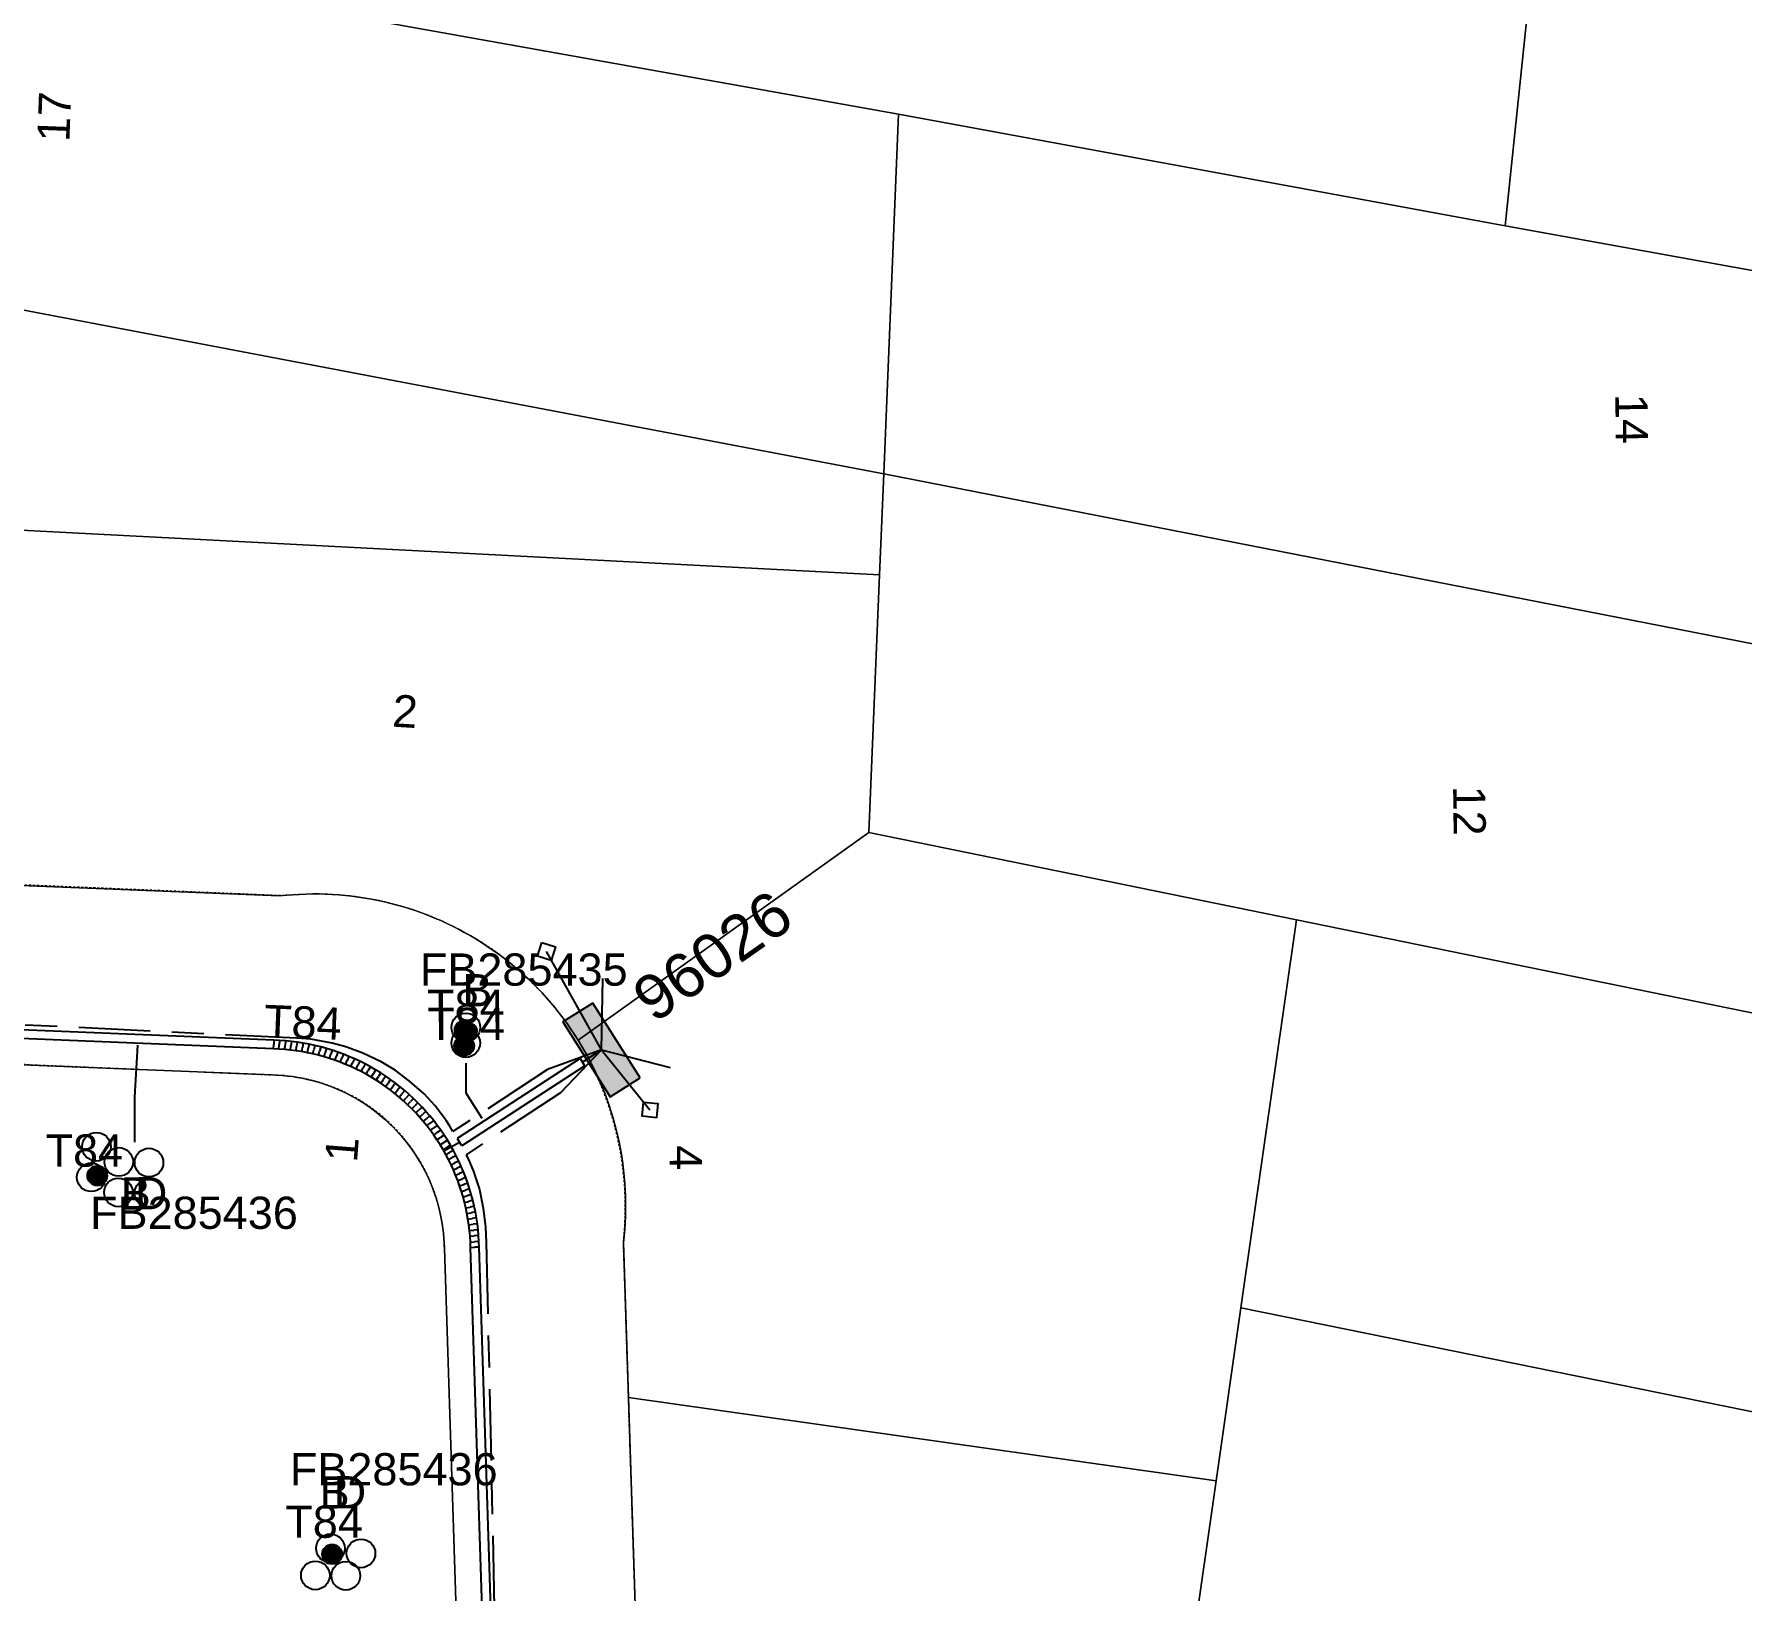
# Model space of a CAD drawing. Header units: metres. Extents: x 261099 to 262836, y 6265878 to 6267248.
# Drawn here: x 261979.6 to 262074.9, y 6266276.9 to 6266363.9 of the extents above; entities that cross this region are included whole.
import ezdxf
from ezdxf.enums import TextEntityAlignment as Align

# ---------------------------------------------------------------- set-up
doc = ezdxf.new("R2010")
doc.units = ezdxf.units.M
for name, pattern in [('Cable Exist UG', [8.2, 4, -1.2, 1.8, -1.2]), ('HIDDEN', [0.375, 0.25, -0.125]), ('HIDDEN2', [0.1875, 0.125, -0.0625])]:
    doc.linetypes.add(name, pattern=pattern)
doc.layers.get('0').update_dxf_attribs({"color": 6})
doc.layers.add('Cadastre Land Parcels_SP_EXT', color=9, linetype='Continuous', lineweight=5)
doc.layers.add('Cadastre Other Property_SP_EXT', color=9, linetype='HIDDEN', lineweight=5)
for name, color, linetype in [('Duct_SP_EXT', 7, 'Continuous'), ('Mains_LV_EXT', 7, 'Continuous'), ('Services_SP_EXT', 7, 'Continuous'), ('SupportsUG_SP_LV_EXT', 7, 'Continuous'), ('Trench_SP_EXT', 7, 'Continuous')]:
    doc.layers.add(name, color=color, linetype=linetype)
doc.layers.get('0').freeze()
doc.styles.add('iecARIAL', font='arial.ttf', dxfattribs={"height": 2})
doc.styles.get("Standard").update_dxf_attribs({"font": 'arial.ttf'})

# ---------------------------------------------------------------- blocks, each defined once
blk = doc.blocks.new('PILLAR_EXT')
blk.add_hatch(color=256).paths.add_polyline_path([(-2.475, 0.99), (-2.475, -0.99), (2.475, -0.99), (2.475, 0.99)])
blk.add_lwpolyline([(-2.475, -0.99), (2.475, -0.99), (2.475, 0.99), (-2.475, 0.99)], close=True)
at = {"style": 'iecARIAL', "flags": 8}
blk.add_attdef('ASSET_NUM', (1.5, 3.5), '', height=2.5, dxfattribs=at)
for tag, p, flags in [('OWNED_BY', (0, -0.2), 9), ('STATE', (0, -0.4), 9), ('SUPPORT_TYPE', (0, -0.6), 9), ('USAGE', (0, -0.8), 9), ('LEGEND', (0, -1), 9), ('STREETNAME', (0, -1.8), 9), ('SUBURB', (0, -2), 1), ('LOCATION', (0, -1.2), 9), ('NOTES', (0, -1.4), 9), ('PARENT', (0, -1.6), 9)]:
    blk.add_attdef(tag, p, '', height=0.2, dxfattribs=dict(flags=flags))
blk = doc.blocks.new('DUCT_EXT')
blk.add_circle((0, 0.8), 0.8)
at = {"flags": 1}
blk.add_attdef('Z', (0, 0), '', height=0.2, dxfattribs=at)
at = {"flags": 9}
for tag, p in [('DUCT_CODE', (0, 0)), ('XSECT_TYPE', (0, -0.2)), ('STATE', (0, -0.6)), ('FB_REFERENCE', (0, -0.4)), ('NOTES', (0, -0.8))]:
    blk.add_attdef(tag, text='', height=0.2, dxfattribs=at).set_placement(p, align=Align.MIDDLE_LEFT)
blk = doc.blocks.new('CCP_EXT')
at = {"flags": 9}
for tag, p in [('STATE', (0, -1.8)), ('USAGE', (0, -1.2)), ('LEGEND', (0, -1.4)), ('LIFE_SUPPORT', (0, -1.6)), ('NOTES', (0, -2))]:
    blk.add_attdef(tag, text='', height=0.2, dxfattribs=at).set_placement(p, align=Align.MIDDLE_LEFT)
blk.add_wipeout([(0, 0.566), (0.566, 0), (0, -0.566), (-0.566, 0)])
blk.add_lwpolyline([(-0.566, 0), (0, 0.566), (0.566, 0), (0, -0.566), (-0.566, 0)])
at = {"flags": 1}
blk.add_attdef('Z', (0, 0), '', height=0.2, dxfattribs=at)
at = {"flags": 9}
for tag, p in [('CCP_TYPE', (0, 0)), ('OPERATING_VOLTAGE', (0, -0.6)), ('ORIENTATION', (0, -0.8)), ('OWNED_BY', (0, -1)), ('CONSTRUCTED_VOLTAGE', (0, -0.2)), ('NO_PHASES', (0, -0.4))]:
    blk.add_attdef(tag, text='', height=0.2, dxfattribs=at).set_placement(p, align=Align.MIDDLE_LEFT)
blk = doc.blocks.new('CABLE_LARGE_EXT')
h = blk.add_hatch(color=256)
edge = h.paths.add_edge_path()
edge.add_arc((0, 0.55), 0.55, 0, 360)
blk.add_circle((0, 0.55), 0.55)
at = {"flags": 1}
blk.add_attdef('Z', (0, 0), '', height=0.2, dxfattribs=at)
at = {"flags": 9}
for tag, p in [('COND_CODE', (0, 0)), ('XSECT_SIZE', (0, -0.6)), ('STATE', (0, -0.4)), ('FB_REFERENCE', (0, -0.2)), ('NOTES', (0, -0.8))]:
    blk.add_attdef(tag, text='', height=0.2, dxfattribs=at).set_placement(p, align=Align.MIDDLE_LEFT)

msp = doc.modelspace()

# ---------------------------------------------------------------- linework, layer by layer
at = {"layer": 'Cadastre Land Parcels_SP_EXT', "linetype": 'Continuous'}
for points in [[(262063.806, 6266373.222), (262064.074, 6266375.916), (261940.057, 6266398.328), (261936.207, 6266380.574), (261936.025, 6266375.874), (262027.841, 6266359.445), (262061.726, 6266353.2), (262063.806, 6266373.222)], [(262027.841, 6266359.445), (261936.025, 6266375.874), (261935.285, 6266356.822), (262027.017, 6266339.346), (262027.841, 6266359.445)], [(262114.116, 6266364.056), (262063.806, 6266373.222), (262061.726, 6266353.2), (262111.253, 6266344.242), (262114.116, 6266364.056)], [(262111.253, 6266344.242), (262061.726, 6266353.2), (262027.841, 6266359.445), (262027.017, 6266339.346), (262111.512, 6266322.809), (262111.253, 6266344.242)], [(262026.785, 6266333.7), (262027.017, 6266339.346), (261935.285, 6266356.822), (261934.156, 6266338.529), (261973.103, 6266336.499), (262026.785, 6266333.7)], [(262111.512, 6266322.809), (262027.017, 6266339.346), (262026.785, 6266333.7), (262026.195, 6266319.307), (262050.067, 6266314.43), (262111.295, 6266301.922), (262111.512, 6266322.809)], [(262046.966, 6266292.76), (262050.067, 6266314.43), (262026.195, 6266319.307), (262009.949, 6266307.715), (262010.142, 6266307.4), (262010.328, 6266307.081), (262010.508, 6266306.758), (262010.68, 6266306.432), (262010.846, 6266306.102), (262011.004, 6266305.767), (262011.156, 6266305.431), (262011.3, 6266305.09), (262011.437, 6266304.748), (262011.567, 6266304.402), (262011.689, 6266304.053), (262011.804, 6266303.702), (262011.911, 6266303.349), (262012.011, 6266302.993), (262012.103, 6266302.635), (262012.188, 6266302.275), (262012.264, 6266301.914), (262012.334, 6266301.551), (262012.395, 6266301.187), (262012.448, 6266300.821), (262012.494, 6266300.455), (262012.532, 6266300.088), (262012.563, 6266299.72), (262012.586, 6266299.351), (262012.6, 6266298.981), (262012.607, 6266298.612), (262012.606, 6266298.242), (262012.597, 6266297.874), (262012.579, 6266297.505), (262012.555, 6266297.136), (262012.523, 6266296.768), (262012.482, 6266296.401), (262012.761, 6266287.738), (262045.583, 6266283.098), (262046.966, 6266292.76)], [(262111.295, 6266301.922), (262050.067, 6266314.43), (262046.966, 6266292.76), (262111.55, 6266279.623), (262111.295, 6266301.922)], [(262042.882, 6266264.226), (262073.373, 6266259.862), (262108.013, 6266254.905), (262111.55, 6266279.623), (262046.966, 6266292.76), (262045.583, 6266283.098), (262042.882, 6266264.226)]]:
    msp.add_lwpolyline(points, close=True, dxfattribs=at)
for points in [[(261972.291, 6266316.61), (261993.281, 6266315.764), (261993.648, 6266315.802), (261994.015, 6266315.832), (261994.383, 6266315.855), (261994.751, 6266315.869), (261995.119, 6266315.877), (261995.488, 6266315.876), (261995.856, 6266315.866), (261996.224, 6266315.849), (261996.592, 6266315.826), (261996.959, 6266315.793), (261997.326, 6266315.753), (261997.691, 6266315.705), (261998.055, 6266315.649), (261998.418, 6266315.586), (261998.78, 6266315.514), (261999.139, 6266315.436), (261999.497, 6266315.349), (261999.854, 6266315.254), (262000.208, 6266315.153), (262000.56, 6266315.044), (262000.909, 6266314.927), (262001.256, 6266314.803), (262001.6, 6266314.672), (262001.942, 6266314.533), (262002.28, 6266314.387), (262002.615, 6266314.234), (262002.947, 6266314.074), (262003.275, 6266313.906), (262003.599, 6266313.732), (262003.921, 6266313.551), (262004.238, 6266313.363), (262004.551, 6266313.169), (262004.859, 6266312.967), (262005.163, 6266312.76), (262005.464, 6266312.546), (262005.759, 6266312.325), (262006.05, 6266312.099), (262006.335, 6266311.865), (262006.615, 6266311.626), (262006.89, 6266311.381), (262007.161, 6266311.132), (262007.425, 6266310.874), (262007.684, 6266310.613), (262007.938, 6266310.346), (262008.186, 6266310.073), (262008.428, 6266309.795), (262008.664, 6266309.513), (262008.894, 6266309.225), (262009.118, 6266308.932), (262009.335, 6266308.634), (262009.546, 6266308.332), (262009.751, 6266308.025), (262009.949, 6266307.715), (262026.195, 6266319.307), (262026.195, 6266319.307), (262026.785, 6266333.7), (261973.103, 6266336.499)], [(262013.561, 6266262.831), (262012.761, 6266287.738), (262012.482, 6266296.401), (262012.523, 6266296.768), (262012.555, 6266297.136), (262012.579, 6266297.505), (262012.597, 6266297.874), (262012.606, 6266298.242), (262012.607, 6266298.612), (262012.6, 6266298.981), (262012.586, 6266299.351), (262012.563, 6266299.72), (262012.532, 6266300.088), (262012.494, 6266300.455), (262012.448, 6266300.821), (262012.395, 6266301.187), (262012.334, 6266301.551), (262012.264, 6266301.914), (262012.188, 6266302.275), (262012.103, 6266302.635), (262012.011, 6266302.993), (262011.911, 6266303.349), (262011.804, 6266303.702), (262011.689, 6266304.053), (262011.567, 6266304.402), (262011.437, 6266304.748), (262011.3, 6266305.09), (262011.156, 6266305.431), (262011.004, 6266305.767), (262010.846, 6266306.102), (262010.68, 6266306.432), (262010.508, 6266306.758), (262010.328, 6266307.081), (262010.142, 6266307.4), (262009.949, 6266307.715), (262009.751, 6266308.025), (262009.546, 6266308.332), (262009.335, 6266308.634), (262009.118, 6266308.932), (262008.894, 6266309.225), (262008.664, 6266309.513), (262008.428, 6266309.795), (262008.186, 6266310.073), (262007.938, 6266310.346), (262007.684, 6266310.613), (262007.425, 6266310.874), (262007.161, 6266311.132), (262006.89, 6266311.381), (262006.615, 6266311.626), (262006.335, 6266311.865), (262006.05, 6266312.099), (262005.759, 6266312.325), (262005.464, 6266312.546), (262005.163, 6266312.76), (262004.859, 6266312.967), (262004.551, 6266313.169), (262004.238, 6266313.363), (262003.921, 6266313.551), (262003.599, 6266313.732), (262003.275, 6266313.906), (262002.947, 6266314.074), (262002.615, 6266314.234), (262002.28, 6266314.387), (262001.942, 6266314.533), (262001.6, 6266314.672), (262001.256, 6266314.803), (262000.909, 6266314.927), (262000.56, 6266315.044), (262000.208, 6266315.153), (261999.854, 6266315.254), (261999.497, 6266315.349), (261999.139, 6266315.436), (261998.78, 6266315.514), (261998.418, 6266315.586), (261998.055, 6266315.649), (261997.691, 6266315.705), (261997.326, 6266315.753), (261996.959, 6266315.793), (261996.592, 6266315.826), (261996.224, 6266315.849), (261995.856, 6266315.866), (261995.488, 6266315.876), (261995.119, 6266315.877), (261994.751, 6266315.869), (261994.383, 6266315.855), (261994.015, 6266315.832), (261993.648, 6266315.802), (261993.281, 6266315.764), (261972.291, 6266316.61)], [(261971.882, 6266306.619), (261992.888, 6266305.766), (261993.166, 6266305.754), (261993.444, 6266305.735), (261993.721, 6266305.707), (261993.997, 6266305.672), (261994.273, 6266305.629), (261994.547, 6266305.578), (261994.819, 6266305.52), (261995.09, 6266305.454), (261995.359, 6266305.38), (261995.625, 6266305.299), (261995.889, 6266305.21), (261996.15, 6266305.114), (261996.41, 6266305.01), (261996.665, 6266304.9), (261996.918, 6266304.782), (261997.167, 6266304.657), (261997.412, 6266304.525), (261997.653, 6266304.386), (261997.891, 6266304.24), (261998.125, 6266304.088), (261998.353, 6266303.929), (261998.578, 6266303.765), (261998.797, 6266303.593), (261999.012, 6266303.415), (261999.222, 6266303.232), (261999.426, 6266303.043), (261999.626, 6266302.848), (261999.818, 6266302.647), (262000.006, 6266302.44), (262000.188, 6266302.23), (262000.364, 6266302.014), (262000.533, 6266301.792), (262000.697, 6266301.566), (262000.854, 6266301.336), (262001.003, 6266301.101), (262001.147, 6266300.863), (262001.284, 6266300.62), (262001.414, 6266300.373), (262001.537, 6266300.124), (262001.653, 6266299.87), (262001.761, 6266299.614), (262001.862, 6266299.354), (262001.956, 6266299.091), (262002.043, 6266298.827), (262002.122, 6266298.559), (262002.193, 6266298.29), (262002.257, 6266298.018), (262002.313, 6266297.746), (262002.362, 6266297.472), (262002.402, 6266297.196), (262002.435, 6266296.92), (262002.46, 6266296.642), (262002.477, 6266296.364), (262002.487, 6266296.085), (262003.401, 6266267.697)], [(262003.401, 6266267.697), (262002.487, 6266296.085), (262002.487, 6266296.085), (262002.477, 6266296.364), (262002.46, 6266296.642), (262002.435, 6266296.92), (262002.402, 6266297.196), (262002.362, 6266297.472), (262002.313, 6266297.746), (262002.257, 6266298.018), (262002.193, 6266298.29), (262002.122, 6266298.559), (262002.043, 6266298.827), (262001.956, 6266299.091), (262001.862, 6266299.354), (262001.761, 6266299.614), (262001.653, 6266299.87), (262001.537, 6266300.124), (262001.414, 6266300.373), (262001.284, 6266300.62), (262001.147, 6266300.863), (262001.003, 6266301.101), (262000.854, 6266301.336), (262000.697, 6266301.566), (262000.533, 6266301.792), (262000.364, 6266302.014), (262000.188, 6266302.23), (262000.006, 6266302.44), (261999.818, 6266302.647), (261999.626, 6266302.848), (261999.426, 6266303.043), (261999.222, 6266303.232), (261999.012, 6266303.415), (261998.797, 6266303.593), (261998.578, 6266303.765), (261998.353, 6266303.929), (261998.125, 6266304.088), (261997.891, 6266304.24), (261997.653, 6266304.386), (261997.412, 6266304.525), (261997.167, 6266304.657), (261996.918, 6266304.782), (261996.665, 6266304.9), (261996.41, 6266305.01), (261996.15, 6266305.114), (261995.889, 6266305.21), (261995.625, 6266305.299), (261995.359, 6266305.38), (261995.09, 6266305.454), (261994.819, 6266305.52), (261994.547, 6266305.578), (261994.273, 6266305.629), (261993.997, 6266305.672), (261993.721, 6266305.707), (261993.444, 6266305.735), (261993.166, 6266305.754), (261992.888, 6266305.766), (261971.882, 6266306.619)], [(262042.882, 6266264.226), (262045.583, 6266283.098), (262012.761, 6266287.738), (262013.561, 6266262.831)]]:
    msp.add_lwpolyline(points, dxfattribs=at)
at = {"layer": 'Duct_SP_EXT'}
for p, q in [((261992.949, 6266307.225), (261971.941, 6266308.078)), ((261992.969, 6266307.704), (261971.96, 6266308.557)), ((261992.949, 6266307.225), (261992.959, 6266307.464)), ((261993.247, 6266307.212), (261992.949, 6266307.225)), ((261992.969, 6266307.704), (261992.959, 6266307.464)), ((261993.273, 6266307.691), (261992.969, 6266307.704)), ((261993.247, 6266307.212), (261993.26, 6266307.452)), ((261993.567, 6266307.19), (261993.247, 6266307.212)), ((261993.273, 6266307.691), (261993.26, 6266307.452)), ((261993.607, 6266307.668), (261993.273, 6266307.691)), ((261993.567, 6266307.19), (261993.587, 6266307.429)), ((261993.886, 6266307.158), (261993.567, 6266307.19)), ((261993.607, 6266307.668), (261993.587, 6266307.429)), ((261993.94, 6266307.635), (261993.607, 6266307.668)), ((261993.886, 6266307.158), (261993.913, 6266307.396)), ((261994.201, 6266307.118), (261993.886, 6266307.158)), ((261993.94, 6266307.635), (261993.913, 6266307.396)), ((261994.268, 6266307.593), (261993.94, 6266307.635)), ((261994.201, 6266307.118), (261994.235, 6266307.356)), ((261994.518, 6266307.069), (261994.201, 6266307.118)), ((261994.268, 6266307.593), (261994.235, 6266307.356)), ((261994.599, 6266307.542), (261994.268, 6266307.593)), ((261994.518, 6266307.069), (261994.559, 6266307.305)), ((261994.599, 6266307.542), (261994.559, 6266307.305)), ((261994.929, 6266307.481), (261994.599, 6266307.542)), ((261994.834, 6266307.01), (261994.882, 6266307.245)), ((261994.929, 6266307.481), (261994.882, 6266307.245)), ((261995.253, 6266307.411), (261994.929, 6266307.481)), ((261995.146, 6266306.943), (261995.2, 6266307.177)), ((261995.253, 6266307.411), (261995.2, 6266307.177)), ((261995.577, 6266307.332), (261995.253, 6266307.411)), ((261995.456, 6266306.867), (261995.516, 6266307.1)), ((261995.577, 6266307.332), (261995.516, 6266307.1)), ((261995.898, 6266307.244), (261995.577, 6266307.332)), ((261995.898, 6266307.244), (261995.831, 6266307.013)), ((261996.217, 6266307.147), (261995.898, 6266307.244)), ((261996.217, 6266307.147), (261996.144, 6266306.918)), ((261996.534, 6266307.04), (261996.217, 6266307.147)), ((261994.834, 6266307.01), (261994.518, 6266307.069)), ((261995.146, 6266306.943), (261994.834, 6266307.01)), ((261995.456, 6266306.867), (261995.146, 6266306.943)), ((261995.765, 6266306.782), (261995.456, 6266306.867)), ((261995.765, 6266306.782), (261995.831, 6266307.013)), ((261996.071, 6266306.69), (261995.765, 6266306.782)), ((261996.071, 6266306.69), (261996.144, 6266306.918)), ((261996.374, 6266306.587), (261996.071, 6266306.69)), ((261996.374, 6266306.587), (261996.454, 6266306.814)), ((261996.674, 6266306.477), (261996.374, 6266306.587)), ((261996.534, 6266307.04), (261996.454, 6266306.814)), ((261996.846, 6266306.925), (261996.534, 6266307.04)), ((261996.674, 6266306.477), (261996.76, 6266306.701)), ((261996.97, 6266306.358), (261996.674, 6266306.477)), ((261996.846, 6266306.925), (261996.76, 6266306.701)), ((261997.155, 6266306.802), (261996.846, 6266306.925)), ((261996.97, 6266306.358), (261997.063, 6266306.58)), ((261997.264, 6266306.232), (261996.97, 6266306.358)), ((261997.155, 6266306.802), (261997.063, 6266306.58)), ((261997.461, 6266306.67), (261997.155, 6266306.802)), ((261997.264, 6266306.232), (261997.362, 6266306.451)), ((261997.555, 6266306.096), (261997.264, 6266306.232)), ((261997.461, 6266306.67), (261997.362, 6266306.451)), ((261997.764, 6266306.528), (261997.461, 6266306.67)), ((261997.555, 6266306.096), (261997.659, 6266306.312)), ((261997.764, 6266306.528), (261997.659, 6266306.312)), ((261998.063, 6266306.378), (261997.764, 6266306.528)), ((261997.841, 6266305.952), (261997.952, 6266306.165)), ((261998.063, 6266306.378), (261997.952, 6266306.165)), ((261998.355, 6266306.22), (261998.063, 6266306.378)), ((261998.355, 6266306.22), (261998.238, 6266306.011)), ((261998.644, 6266306.055), (261998.355, 6266306.22)), ((262010.071, 6266306.679), (262003.202, 6266302.218)), ((262010.332, 6266306.276), (262003.463, 6266301.815)), ((262010.071, 6266306.679), (262010.202, 6266306.477)), ((262010.332, 6266306.276), (262010.202, 6266306.477)), ((261997.841, 6266305.952), (261997.555, 6266306.096)), ((261998.122, 6266305.801), (261997.841, 6266305.952)), ((261998.122, 6266305.801), (261998.238, 6266306.011)), ((261998.399, 6266305.642), (261998.122, 6266305.801)), ((261998.399, 6266305.642), (261998.521, 6266305.848)), ((261998.673, 6266305.474), (261998.399, 6266305.642)), ((261998.644, 6266306.055), (261998.521, 6266305.848)), ((261998.93, 6266305.879), (261998.644, 6266306.055)), ((261998.673, 6266305.474), (261998.801, 6266305.676)), ((261998.94, 6266305.299), (261998.673, 6266305.474)), ((261998.93, 6266305.879), (261998.801, 6266305.676)), ((261999.208, 6266305.697), (261998.93, 6266305.879)), ((261998.94, 6266305.299), (261999.074, 6266305.498)), ((261999.201, 6266305.118), (261998.94, 6266305.299)), ((261999.208, 6266305.697), (261999.074, 6266305.498)), ((261999.201, 6266305.118), (261999.34, 6266305.313)), ((261999.48, 6266305.509), (261999.208, 6266305.697)), ((261999.48, 6266305.509), (261999.34, 6266305.313)), ((261999.749, 6266305.312), (261999.48, 6266305.509)), ((261999.749, 6266305.312), (261999.604, 6266305.12)), ((262000.013, 6266305.105), (261999.749, 6266305.312)), ((261999.459, 6266304.929), (261999.201, 6266305.118)), ((261999.459, 6266304.929), (261999.604, 6266305.12)), ((261999.712, 6266304.731), (261999.459, 6266304.929)), ((261999.712, 6266304.731), (261999.863, 6266304.918)), ((261999.958, 6266304.527), (261999.712, 6266304.731)), ((262000.013, 6266305.105), (261999.863, 6266304.918)), ((261999.958, 6266304.527), (262000.114, 6266304.71)), ((262000.199, 6266304.317), (261999.958, 6266304.527)), ((262000.27, 6266304.893), (262000.013, 6266305.105)), ((262000.27, 6266304.893), (262000.114, 6266304.71)), ((262000.199, 6266304.317), (262000.359, 6266304.495)), ((262000.432, 6266304.101), (262000.199, 6266304.317)), ((262000.52, 6266304.674), (262000.27, 6266304.893)), ((262000.52, 6266304.674), (262000.359, 6266304.495)), ((262000.432, 6266304.101), (262000.598, 6266304.275)), ((262000.763, 6266304.449), (262000.52, 6266304.674)), ((262000.763, 6266304.449), (262000.598, 6266304.275)), ((262001.004, 6266304.213), (262000.763, 6266304.449)), ((262000.663, 6266303.875), (262000.432, 6266304.101)), ((262000.663, 6266303.875), (262000.833, 6266304.044)), ((262000.885, 6266303.644), (262000.663, 6266303.875)), ((262001.004, 6266304.213), (262000.833, 6266304.044)), ((262000.885, 6266303.644), (262001.06, 6266303.808)), ((262001.099, 6266303.409), (262000.885, 6266303.644)), ((262001.236, 6266303.972), (262001.004, 6266304.213)), ((262001.236, 6266303.972), (262001.06, 6266303.808)), ((262001.099, 6266303.409), (262001.278, 6266303.568)), ((262001.308, 6266303.167), (262001.099, 6266303.409)), ((262001.458, 6266303.728), (262001.236, 6266303.972)), ((262001.458, 6266303.728), (262001.278, 6266303.568)), ((262001.308, 6266303.167), (262001.492, 6266303.321)), ((262001.676, 6266303.475), (262001.458, 6266303.728)), ((262001.676, 6266303.475), (262001.492, 6266303.321)), ((262001.888, 6266303.214), (262001.676, 6266303.475)), ((262001.511, 6266302.917), (262001.308, 6266303.167)), ((262001.511, 6266302.917), (262001.699, 6266303.066)), ((262001.704, 6266302.664), (262001.511, 6266302.917)), ((262001.888, 6266303.214), (262001.699, 6266303.066)), ((262001.704, 6266302.664), (262001.897, 6266302.807)), ((262001.891, 6266302.406), (262001.704, 6266302.664)), ((262002.09, 6266302.95), (262001.888, 6266303.214)), ((262001.891, 6266302.406), (262002.087, 6266302.545)), ((262002.073, 6266302.14), (262001.891, 6266302.406)), ((262002.09, 6266302.95), (262001.897, 6266302.807)), ((262002.283, 6266302.683), (262002.087, 6266302.545)), ((262002.283, 6266302.683), (262002.09, 6266302.95)), ((262002.473, 6266302.405), (262002.273, 6266302.273)), ((262002.473, 6266302.405), (262002.283, 6266302.683)), ((262002.652, 6266302.124), (262002.473, 6266302.405)), ((262002.073, 6266302.14), (262002.273, 6266302.273)), ((262002.244, 6266301.871), (262002.073, 6266302.14)), ((262002.244, 6266301.871), (262002.448, 6266301.998)), ((262002.409, 6266301.598), (262002.244, 6266301.871)), ((262002.409, 6266301.598), (262002.616, 6266301.719)), ((262002.452, 6266301.522), (262002.409, 6266301.598)), ((262002.652, 6266302.124), (262002.448, 6266301.998)), ((262002.452, 6266301.522), (262002.661, 6266301.64)), ((262002.452, 6266301.522), (262002.661, 6266301.64)), ((262002.566, 6266301.318), (262002.452, 6266301.522)), ((262002.566, 6266301.318), (262002.777, 6266301.432)), ((262002.824, 6266301.84), (262002.616, 6266301.719)), ((262002.824, 6266301.84), (262002.652, 6266302.124)), ((262002.87, 6266301.757), (262002.661, 6266301.64)), ((262002.87, 6266301.757), (262002.661, 6266301.64)), ((262002.988, 6266301.547), (262002.777, 6266301.432)), ((262002.87, 6266301.757), (262002.824, 6266301.84)), ((262002.988, 6266301.547), (262002.87, 6266301.757)), ((262003.143, 6266301.254), (262002.988, 6266301.547)), ((262003.202, 6266302.218), (262003.333, 6266302.016)), ((262003.463, 6266301.815), (262003.333, 6266302.016)), ((262002.715, 6266301.036), (262002.566, 6266301.318)), ((262002.715, 6266301.036), (262002.929, 6266301.145)), ((262002.856, 6266300.749), (262002.715, 6266301.036)), ((262002.856, 6266300.749), (262003.073, 6266300.852)), ((262002.989, 6266300.459), (262002.856, 6266300.749)), ((262003.143, 6266301.254), (262002.929, 6266301.145)), ((262002.989, 6266300.459), (262003.208, 6266300.556)), ((262003.114, 6266300.164), (262002.989, 6266300.459)), ((262003.29, 6266300.955), (262003.073, 6266300.852)), ((262003.29, 6266300.955), (262003.143, 6266301.254)), ((262003.428, 6266300.652), (262003.208, 6266300.556)), ((262003.428, 6266300.652), (262003.29, 6266300.955)), ((262003.559, 6266300.345), (262003.428, 6266300.652)), ((262003.114, 6266300.164), (262003.336, 6266300.254)), ((262003.23, 6266299.864), (262003.114, 6266300.164)), ((262003.23, 6266299.864), (262003.455, 6266299.948)), ((262003.338, 6266299.564), (262003.23, 6266299.864)), ((262003.559, 6266300.345), (262003.336, 6266300.254)), ((262003.338, 6266299.564), (262003.565, 6266299.642)), ((262003.437, 6266299.26), (262003.338, 6266299.564)), ((262003.68, 6266300.032), (262003.455, 6266299.948)), ((262003.68, 6266300.032), (262003.559, 6266300.345)), ((262003.792, 6266299.719), (262003.565, 6266299.642)), ((262003.792, 6266299.719), (262003.68, 6266300.032)), ((262003.895, 6266299.403), (262003.792, 6266299.719)), ((262003.437, 6266299.26), (262003.666, 6266299.332)), ((262003.528, 6266298.954), (262003.437, 6266299.26)), ((262003.528, 6266298.954), (262003.759, 6266299.019)), ((262003.609, 6266298.646), (262003.528, 6266298.954)), ((262003.609, 6266298.646), (262003.842, 6266298.704)), ((262003.683, 6266298.333), (262003.609, 6266298.646)), ((262003.895, 6266299.403), (262003.666, 6266299.332)), ((262003.99, 6266299.083), (262003.759, 6266299.019)), ((262004.075, 6266298.763), (262003.842, 6266298.704)), ((262003.99, 6266299.083), (262003.895, 6266299.403)), ((262004.075, 6266298.763), (262003.99, 6266299.083)), ((262004.152, 6266298.436), (262004.075, 6266298.763)), ((262003.683, 6266298.333), (262003.918, 6266298.385)), ((262003.748, 6266298.02), (262003.683, 6266298.333)), ((262003.748, 6266298.02), (262003.983, 6266298.065)), ((262003.803, 6266297.706), (262003.748, 6266298.02)), ((262003.803, 6266297.706), (262004.04, 6266297.744)), ((262003.85, 6266297.389), (262003.803, 6266297.706)), ((262004.152, 6266298.436), (262003.918, 6266298.385)), ((262004.219, 6266298.11), (262003.983, 6266298.065)), ((262004.277, 6266297.783), (262004.04, 6266297.744)), ((262004.219, 6266298.11), (262004.152, 6266298.436)), ((262004.277, 6266297.783), (262004.219, 6266298.11)), ((262004.326, 6266297.453), (262004.277, 6266297.783)), ((262003.85, 6266297.389), (262004.088, 6266297.421)), ((262003.887, 6266297.071), (262003.85, 6266297.389)), ((262003.887, 6266297.071), (262004.126, 6266297.096)), ((262003.916, 6266296.752), (262003.887, 6266297.071)), ((262003.916, 6266296.752), (262004.156, 6266296.77)), ((262003.936, 6266296.433), (262003.916, 6266296.752)), ((262004.326, 6266297.453), (262004.088, 6266297.421)), ((262004.365, 6266297.121), (262004.126, 6266297.096)), ((262004.395, 6266296.788), (262004.156, 6266296.77)), ((262004.365, 6266297.121), (262004.326, 6266297.453)), ((262004.395, 6266296.788), (262004.365, 6266297.121)), ((262004.415, 6266296.455), (262004.395, 6266296.788)), ((262003.936, 6266296.433), (262004.176, 6266296.444)), ((262003.946, 6266296.133), (262003.936, 6266296.433)), ((262003.946, 6266296.133), (262004.186, 6266296.141)), ((262004.86, 6266267.744), (262003.946, 6266296.133)), ((262004.415, 6266296.455), (262004.176, 6266296.444)), ((262004.426, 6266296.149), (262004.186, 6266296.141)), ((262004.426, 6266296.149), (262004.415, 6266296.455)), ((262005.34, 6266267.759), (262004.426, 6266296.149))]:
    msp.add_line(p, q, dxfattribs=at)
for points in [[(261985.198, 6266302.011), (261985.198, 6266304.527), (261985.376, 6266307.423)], [(262003.685, 6266306.416), (262003.685, 6266304.768), (262004.579, 6266303.348)]]:
    msp.add_lwpolyline(points, dxfattribs=at)
at = {"layer": 'Mains_LV_EXT', "linetype": 'Cable Exist UG'}
for points in [[(262011.258, 6266307.163), (262008.248, 6266306.076), (262002.961, 6266302.604), (262002.787, 6266302.904), (262002.787, 6266302.904), (262002.589, 6266303.217), (262001.977, 6266304.042), (262001.348, 6266304.72), (262000.537, 6266305.418), (261999.746, 6266306.033), (261998.985, 6266306.486), (261997.938, 6266306.991), (261996.985, 6266307.337), (261996.213, 6266307.547), (261995.02, 6266307.761), (261994.251, 6266307.813), (261971.277, 6266308.936)], [(262011.258, 6266307.163), (262008.973, 6266304.76), (262003.693, 6266301.308), (262003.882, 6266300.908), (262003.882, 6266300.908), (262004.118, 6266300.364), (262004.438, 6266299.373), (262004.644, 6266298.318), (262004.773, 6266297.263), (262004.825, 6266296.415), (262005.458, 6266267.54), (262005.929, 6266255.221), (262005.997, 6266253.907), (262006.2, 6266252.704), (262006.529, 6266251.445), (262006.981, 6266250.177), (262007.538, 6266248.919), (262008.217, 6266247.707), (262009.039, 6266246.555), (262009.936, 6266245.447)]]:
    msp.add_lwpolyline(points, dxfattribs=at)
at = {"layer": 'Trench_SP_EXT', "linetype": 'Cable Exist UG'}
for points in [[(262011.258, 6266307.163), (262011.345, 6266311.327)], [(262011.258, 6266307.163), (262010.202, 6266306.477)], [(262011.258, 6266307.163), (262015.102, 6266306.186)], [(262002.661, 6266301.64), (262003.333, 6266302.016)]]:
    msp.add_lwpolyline(points, dxfattribs=at)

# ---------------------------------------------------------------- block references
at = {"layer": 'Duct_SP_EXT'}
for name, p in [('DUCT_EXT', (262003.683, 6266307.623)), ('DUCT_EXT', (262003.68, 6266306.748)), ('CABLE_LARGE_EXT', (262003.612, 6266307.713)), ('CABLE_LARGE_EXT', (262003.59, 6266306.841)), ('DUCT_EXT', (261983.052, 6266300.953)), ('DUCT_EXT', (261984.302, 6266300.106)), ('DUCT_EXT', (261985.991, 6266300.069)), ('DUCT_EXT', (261982.765, 6266299.248)), ('CABLE_LARGE_EXT', (261983.104, 6266299.587)), ('DUCT_EXT', (261984.282, 6266298.405)), ('DUCT_EXT', (261985.991, 6266298.361))]:
    msp.add_blockref(name, p, dxfattribs=at)
at = {"layer": 'Duct_SP_EXT', "rotation": 269.9999999999998}
for name, p in [('DUCT_EXT', (261995.323, 6266279.323)), ('CABLE_LARGE_EXT', (261995.662, 6266278.985)), ('DUCT_EXT', (261997.028, 6266279.037)), ('DUCT_EXT', (261994.48, 6266277.807)), ('DUCT_EXT', (261996.181, 6266277.787))]:
    msp.add_blockref(name, p, dxfattribs=at)
at = {"layer": 'SupportsUG_SP_LV_EXT'}
ref = msp.add_blockref('PILLAR_EXT', (262011.258, 6266307.163), dxfattribs=dict(at, rotation=122.3073344167455))
ref.add_attrib('ASSET_NUM', '96026', dxfattribs={"layer": '0', "height": 2.5, "rotation": 34.94272, "style": 'iecARIAL'}).set_placement((262012.758, 6266310.663), align=Align.TOP_LEFT)

# ---------------------------------------------------------------- texts
at = {"layer": 'Cadastre Land Parcels_SP_EXT'}
for s, rotation, p in [('17', 87.78132, (261981.542, 6266357.872)), ('14', 270.65506, (262067.87, 6266343.808)), ('2', 356.40327, (261999.538, 6266325.23)), ('12', 270.70261, (262058.812, 6266321.919)), ('1', 85.48996, (261997.603, 6266300.846)), ('4', 270.4997, (262015.062, 6266301.839))]:
    msp.add_text(s, height=1.8, rotation=rotation, dxfattribs=at).set_placement(p)
at = {"layer": 'Duct_SP_EXT'}
for s, p in [('FB285435', (262001.114, 6266310.754)), ('B', (262003.485, 6266309.601)), ('T84', (262001.516, 6266308.727)), ('T84', (262001.534, 6266307.722)), ('T84', (261980.214, 6266300.641)), ('B', (261984.412, 6266298.246)), ('D', (261985.199, 6266298.259)), ('FB285436', (261982.7, 6266297.166)), ('FB285436', (261993.855, 6266282.837)), ('B', (261995.517, 6266281.541)), ('D', (261996.305, 6266281.553)), ('T84', (261993.601, 6266279.906))]:
    msp.add_text(s, height=1.8, dxfattribs=at).set_placement(p)
at = {"layer": 'Mains_LV_EXT'}
msp.add_text('T84', height=1.8, rotation=357.72669, dxfattribs=at).set_placement((261992.387, 6266307.89))

# ---------------------------------------------------------------- next in the draw order: block references
at = {"layer": 'Services_SP_EXT'}
for p, rotation in [((262008.19, 6266312.66), 297.7430000124641), ((262013.967, 6266303.809), 128.7623494603463)]:
    msp.add_blockref('CCP_EXT', p, dxfattribs=dict(at, rotation=rotation))

# ---------------------------------------------------------------- next in the draw order: linework, layer by layer
at = {"layer": 'Cadastre Other Property_SP_EXT', "linetype": 'HIDDEN2'}
for points in [[(262105.07, 6266234.348), (262070.432, 6266239.286), (262070.595, 6266240.424), (262027.571, 6266246.619), (262022.888, 6266247.667), (262020.308, 6266248.385), (262020.308, 6266248.385, -0.240331), (262014.367, 6266255.656), (262014.367, 6266255.656), (262013.661, 6266261.616), (262013.542, 6266263.651), (262012.761, 6266287.738), (262012.482, 6266296.401), (262012.482, 6266296.401, 0.16613), (262009.949, 6266307.715), (262009.949, 6266307.715, 0.287235), (261993.566, 6266315.78), (261993.566, 6266315.78), (261972.18, 6266316.656)], [(261971.756, 6266306.674), (261993.369, 6266305.746), (261993.369, 6266305.746, -0.3902), (262002.487, 6266296.085), (262002.487, 6266296.085), (262003.471, 6266265.732), (262003.813, 6266255.344), (262003.813, 6266255.344, 0.147881), (262008.429, 6266244.431), (262008.429, 6266244.431, 0.092461), (262014.095, 6266239.767), (262014.095, 6266239.767, 0.087656), (262020.679, 6266237.501), (262020.679, 6266237.501), (262069.186, 6266230.547), (262069.341, 6266231.633), (262103.979, 6266226.7)]]:
    msp.add_lwpolyline(points, format="xyb", dxfattribs=at)
at = {"layer": 'Services_SP_EXT'}
for points in [[(262011.258, 6266307.163), (262008.19, 6266312.66)], [(262011.258, 6266307.163), (262013.967, 6266303.809)]]:
    msp.add_lwpolyline(points, dxfattribs=at)

doc.saveas('drawing.dxf')
